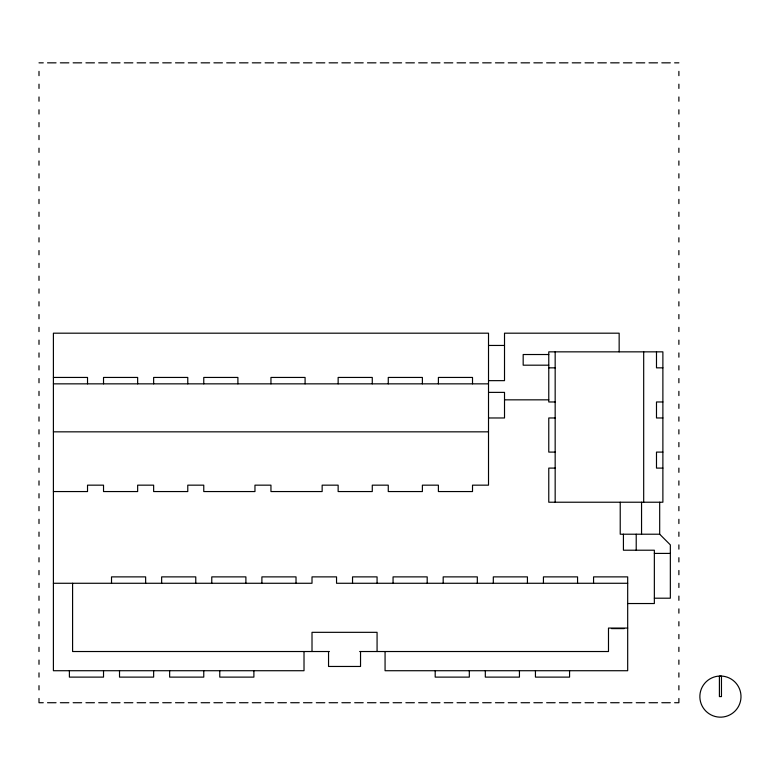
<?xml version="1.0" encoding="UTF-8"?>
<svg xmlns="http://www.w3.org/2000/svg" width="780" height="780" viewBox="0 0 780 780"><rect width="100%" height="100%" fill="white"/><g stroke="black" fill="none" stroke-linecap="round" stroke-linejoin="round"><path stroke-width="1.17" d="M39 62.839L43.27 62.839M47.531 62.839L56.062 62.839M60.333 62.839L68.864 62.839M73.125 62.839L81.656 62.839M85.927 62.839L94.458 62.839M98.719 62.839L107.25 62.839M111.52 62.839L120.052 62.839M124.312 62.839L132.853 62.839M137.114 62.839L145.645 62.839M149.916 62.839L158.447 62.839M162.708 62.839L171.239 62.839M175.51 62.839L184.041 62.839M188.302 62.839L196.833 62.839M201.103 62.839L209.635 62.839M213.895 62.839L222.436 62.839M226.697 62.839L235.228 62.839M239.499 62.839L248.03 62.839M252.291 62.839L260.822 62.839M265.093 62.839L273.624 62.839M277.885 62.839L286.416 62.839M290.686 62.839L299.218 62.839M303.478 62.839L312.01 62.839M316.28 62.839L324.811 62.839M329.082 62.839L337.613 62.839M341.874 62.839L350.405 62.839M354.676 62.839L363.207 62.839M367.468 62.839L375.999 62.839M380.269 62.839L388.801 62.839M393.061 62.839L401.593 62.839M405.863 62.839L414.394 62.839M418.665 62.839L427.196 62.839M431.457 62.839L439.988 62.839M444.259 62.839L452.79 62.839M457.051 62.839L465.582 62.839M469.852 62.839L478.384 62.839M482.644 62.839L491.176 62.839M495.446 62.839L503.977 62.839M508.248 62.839L516.779 62.839M521.04 62.839L529.571 62.839M533.842 62.839L542.373 62.839M546.634 62.839L555.165 62.839M559.435 62.839L567.967 62.839M572.227 62.839L580.759 62.839M585.029 62.839L593.56 62.839M597.831 62.839L606.362 62.839M610.623 62.839L619.154 62.839M623.425 62.839L631.956 62.839M636.217 62.839L644.748 62.839M649.018 62.839L657.55 62.839M661.81 62.839L670.342 62.839M674.612 62.839L678.883 62.839M488.514 345.452L504.514 345.452M548.769 354.52L523.175 354.52L523.175 365.186L548.769 365.186M548.769 367.848L555.165 367.848M662.883 367.848L656.487 367.848L656.487 351.848M53.401 377.442L87.526 377.442L87.526 383.848M488.514 380.65L504.514 380.65L504.514 333.187L619.154 333.187L619.154 351.848M53.401 383.848L488.514 383.848M488.514 392.379L504.514 392.379L504.514 417.973L488.514 417.973M504.514 399.838L548.769 399.838M555.165 401.973L548.769 401.973L548.769 351.848L662.883 351.848L662.883 502.223L548.769 502.223L548.769 468.098L555.165 468.098M662.883 401.973L656.487 401.973L656.487 417.973L662.883 417.973M555.165 417.973L548.769 417.973L548.769 452.098L555.165 452.098M53.401 431.837L488.514 431.837M662.883 452.098L656.487 452.098L656.487 468.098L662.883 468.098M53.401 491.556L87.526 491.556L87.526 485.16L103.526 485.16L103.526 491.556L137.65 491.556L137.65 485.16L153.641 485.16L153.641 491.556L187.775 491.556L187.775 485.16L203.765 485.16L203.765 491.556L254.963 491.556L254.963 485.16L270.952 485.16L270.952 491.556L322.15 491.556L322.15 485.16L338.14 485.16L338.14 491.556L372.274 491.556L372.274 485.16L388.264 485.16L388.264 491.556L422.389 491.556L422.389 485.16L438.389 485.16L438.389 491.556L472.514 491.556L472.514 485.16L488.514 485.16L488.514 333.187L53.401 333.187L53.401 670.722L304.015 670.722L304.015 651.524M654.352 598.201L670.342 598.201L670.342 544.879L659.685 534.212L620.227 534.212L620.227 502.223M654.352 553.41L670.342 553.41M53.401 583.274L312.01 583.274L312.01 576.878L336.541 576.878L336.541 583.274L627.685 583.274M627.685 603.535L654.352 603.535L654.352 550.212L623.425 550.212L623.425 534.212M627.685 628.066L608.488 628.066L608.488 651.524L359.668 651.524M611.432 628.602L624.224 628.602M329.365 651.524L72.589 651.524L72.589 583.274M43.27 702.721L39 702.721L39 698.451M47.531 702.721L56.062 702.721M60.333 702.721L68.864 702.721M73.125 702.721L81.656 702.721M85.927 702.721L94.458 702.721M98.719 702.721L107.25 702.721M111.52 702.721L120.052 702.721M124.312 702.721L132.853 702.721M137.114 702.721L145.645 702.721M149.916 702.721L158.447 702.721M162.708 702.721L171.239 702.721M175.51 702.721L184.041 702.721M188.302 702.721L196.833 702.721M201.103 702.721L209.635 702.721M213.895 702.721L222.436 702.721M226.697 702.721L235.228 702.721M239.499 702.721L248.03 702.721M252.291 702.721L260.822 702.721M265.093 702.721L273.624 702.721M277.885 702.721L286.416 702.721M290.686 702.721L299.218 702.721M303.478 702.721L312.01 702.721M316.28 702.721L324.811 702.721M329.082 702.721L337.613 702.721M341.874 702.721L350.405 702.721M354.676 702.721L363.207 702.721M367.468 702.721L375.999 702.721M380.269 702.721L388.801 702.721M393.061 702.721L401.593 702.721M405.863 702.721L414.394 702.721M418.665 702.721L427.196 702.721M431.457 702.721L439.988 702.721M444.259 702.721L452.79 702.721M457.051 702.721L465.582 702.721M469.852 702.721L478.384 702.721M482.644 702.721L491.176 702.721M495.446 702.721L503.977 702.721M508.248 702.721L516.779 702.721M521.04 702.721L529.571 702.721M533.842 702.721L542.373 702.721M546.634 702.721L555.165 702.721M559.435 702.721L567.967 702.721M572.227 702.721L580.759 702.721M585.029 702.721L593.56 702.721M597.831 702.721L606.362 702.721M610.623 702.721L619.154 702.721M623.425 702.721L631.956 702.721M636.217 702.721L644.748 702.721M649.018 702.721L657.55 702.721M661.81 702.721L670.342 702.721M674.612 702.721L678.883 702.721L678.883 698.451M721.461 676.094L721.461 696.589L719.404 696.589L719.404 676.094M678.883 71.37L678.883 75.641M678.883 84.172L678.883 88.433M678.883 96.964L678.883 101.234M678.883 109.765L678.883 114.026M678.883 122.558L678.883 126.828M678.883 135.359L678.883 139.63M678.883 148.161L678.883 152.422M678.883 160.953L678.883 165.224M678.883 173.755L678.883 178.016M678.883 186.547L678.883 190.817M678.883 199.349L678.883 203.609M678.883 212.141L678.883 216.411M678.883 224.942L678.883 229.213M678.883 237.744L678.883 242.005M678.883 250.536L678.883 254.806M678.883 263.338L678.883 267.599M678.883 276.13L678.883 280.4M678.883 288.931L678.883 293.192M678.883 301.724L678.883 305.994M678.883 314.525L678.883 318.796M678.883 327.327L678.883 331.588M678.883 340.119L678.883 344.389M678.883 352.921L678.883 357.181M678.883 365.713L678.883 369.983M678.883 378.514L678.883 382.775M678.883 391.306L678.883 395.577M678.883 404.108L678.883 408.379M678.883 416.91L678.883 421.171M678.883 429.702L678.883 433.973M678.883 442.504L678.883 446.764M678.883 455.296L678.883 459.566M678.883 468.098L678.883 472.358M678.883 480.889L678.883 485.16M678.883 493.691L678.883 497.952M678.883 506.493L678.883 510.754M678.883 519.285L678.883 523.556M678.883 532.087L678.883 536.347M678.883 544.879L678.883 549.149M678.883 557.681L678.883 561.941M678.883 570.472L678.883 574.743M678.883 583.274L678.883 587.535M678.883 596.076L678.883 600.337M678.883 608.868L678.883 613.139M678.883 621.67L678.883 625.931M678.883 634.462L678.883 638.732M678.883 647.264L678.883 651.524M678.883 660.056L678.883 664.326M678.883 672.857L678.883 677.118M678.883 685.659L678.883 689.92M659.685 502.223L659.685 534.212M643.685 351.848L643.685 502.223M641.55 502.223L641.55 534.212M636.217 534.212L636.217 550.212M593.56 583.274L593.56 576.878L627.685 576.878L627.685 670.722L385.066 670.722L385.066 651.524M577.561 583.274L577.561 576.878L543.436 576.878L543.436 583.274M569.566 670.722L569.566 677.118L535.441 677.118L535.441 670.722M555.165 351.848L555.165 502.223M527.436 583.274L527.436 576.878L493.311 576.878L493.311 583.274M519.441 670.722L519.441 677.118L485.316 677.118L485.316 670.722M477.321 583.274L477.321 576.878L443.186 576.878L443.186 583.274M472.514 383.848L472.514 377.442L438.389 377.442L438.389 383.848M469.316 670.722L469.316 677.118L435.191 677.118L435.191 670.722M427.196 583.274L427.196 576.878L393.061 576.878L393.061 583.274M422.389 383.848L422.389 377.442L388.264 377.442L388.264 383.848M377.072 583.274L377.072 576.878L352.54 576.878L352.54 583.274M377.072 651.524L377.072 632.326L312.01 632.326L312.01 651.524M372.274 383.848L372.274 377.442L338.14 377.442L338.14 383.848M360.535 651.524L360.535 666.461L328.546 666.461L328.546 651.524M305.087 383.848L305.087 377.442L270.952 377.442L270.952 383.848M296.02 583.274L296.02 576.878L261.895 576.878L261.895 583.274M253.89 670.722L253.89 677.118L219.765 677.118L219.765 670.722M245.895 583.274L245.895 576.878L211.77 576.878L211.77 583.274M237.9 383.848L237.9 377.442L203.765 377.442L203.765 383.848M203.765 670.722L203.765 677.118L169.64 677.118L169.64 670.722M195.77 583.274L195.77 576.878L161.645 576.878L161.645 583.274M187.775 383.848L187.775 377.442L153.641 377.442L153.641 383.848M153.641 670.722L153.641 677.118L119.515 677.118L119.515 670.722M145.645 583.274L145.645 576.878L111.52 576.878L111.52 583.274M137.65 383.848L137.65 377.442L103.526 377.442L103.526 383.848M103.526 670.722L103.526 677.118L69.391 677.118L69.391 670.722M39 71.37L39 75.641M39 84.172L39 88.433M39 96.964L39 101.234M39 109.765L39 114.026M39 122.558L39 126.828M39 135.359L39 139.63M39 148.161L39 152.422M39 160.953L39 165.224M39 173.755L39 178.016M39 186.547L39 190.817M39 199.349L39 203.609M39 212.141L39 216.411M39 224.942L39 229.213M39 237.744L39 242.005M39 250.536L39 254.806M39 263.338L39 267.599M39 276.13L39 280.4M39 288.931L39 293.192M39 301.724L39 305.994M39 314.525L39 318.796M39 327.327L39 331.588M39 340.119L39 344.389M39 352.921L39 357.181M39 365.713L39 369.983M39 378.514L39 382.775M39 391.306L39 395.577M39 404.108L39 408.379M39 416.91L39 421.171M39 429.702L39 433.973M39 442.504L39 446.764M39 455.296L39 459.566M39 468.098L39 472.358M39 480.889L39 485.16M39 493.691L39 497.952M39 506.493L39 510.754M39 519.285L39 523.556M39 532.087L39 536.347M39 544.879L39 549.149M39 557.681L39 561.941M39 570.472L39 574.743M39 583.274L39 587.535M39 596.076L39 600.337M39 608.868L39 613.139M39 621.67L39 625.931M39 634.462L39 638.732M39 647.264L39 651.524M39 660.056L39 664.326M39 672.857L39 677.118M39 685.659L39 689.92M720.428 676.026L717.746 676.201A20.573 20.573 0 0 0 703.082 707.645A20.573 20.573 0 0 0 737.783 707.645A20.573 20.573 0 0 0 723.118 676.201L720.428 676.026"/></g></svg>
